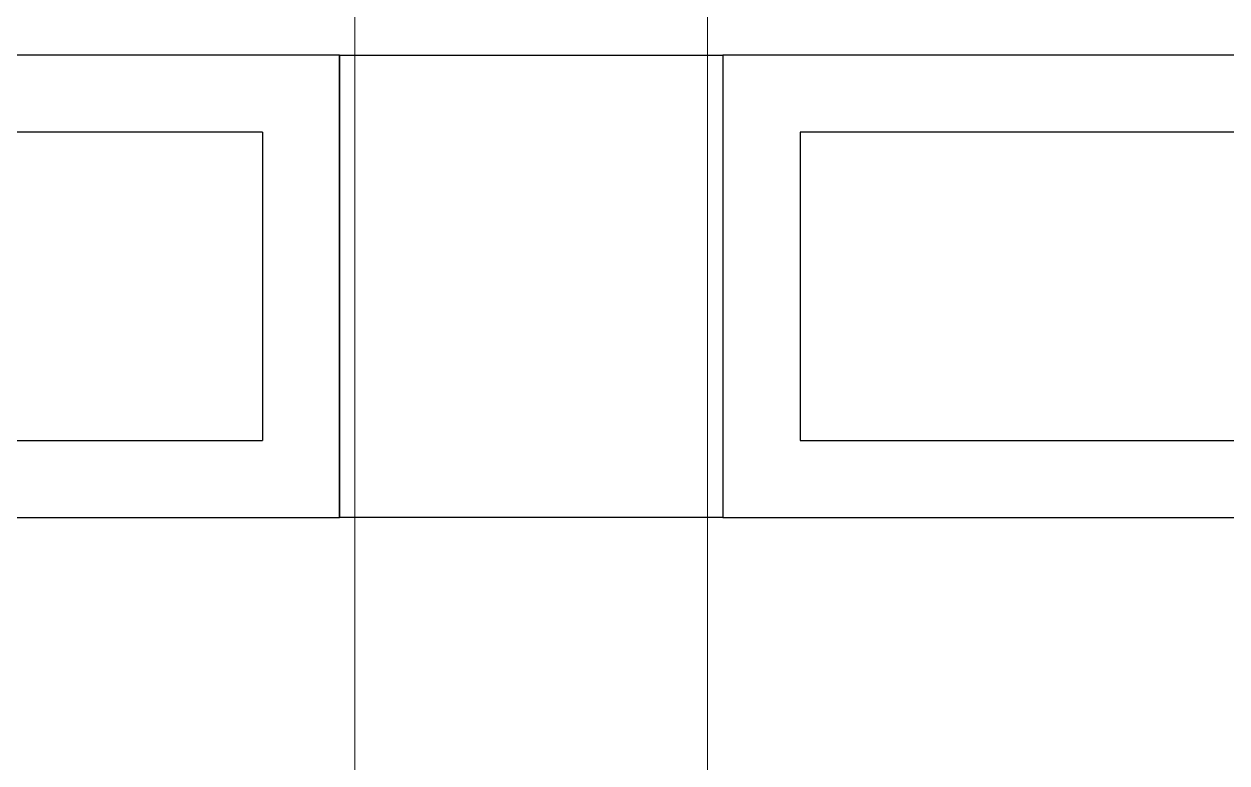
# Model space of a CAD drawing. Header units: millimetres. Extents: x 28 to 201, y 462 to 575.
# Drawn here: x 122.9744 to 123.3647, y 560.786 to 561.0256 of the extents above; entities that cross this region are included whole.
import ezdxf

# ---------------------------------------------------------------- set-up
doc = ezdxf.new("R2010")
doc.units = ezdxf.units.MM
doc.layers.add('1- 3', color=3, linetype='Continuous')

# ---------------------------------------------------------------- blocks, each defined once
blk = doc.blocks.new('CTOBOM')
at = {"color": 0, "ltscale": 0.075}
for p, q in [((4.45685, 1.16547), (4.45685, -0.33516)), ((4.55685, -0.33516), (4.55685, 1.06547)), ((4.45685, -0.33516), (4.55685, -0.33516)), ((4.43185, -0.36016), (4.58185, -0.36016)), ((4.43185, -0.48458), (4.58185, -0.48458)), ((4.45685, -0.50958), (4.55685, -0.50958))]:
    blk.add_line(p, q, dxfattribs=at)
at = {"color": 0, "lineweight": 20}
for p, q in [((4.40319, -0.36516), (5.49188, -0.36516)), ((4.40319, -0.47958), (5.49188, -0.47958))]:
    blk.add_line(p, q, dxfattribs=at)
at = {"color": 0, "ltscale": 0.075}
for points in [[(9.23185, -0.31329), (9.23044, 2.47945), (4.43185, 1.19047), (4.43185, -0.36016)], [(4.58185, -0.36016), (4.58185, 1.04047), (9.08044, 2.32945), (9.08185, -0.31329)], [(4.43185, -0.48458), (4.43185, -1.2922)], [(4.58185, -1.2922), (4.58185, -0.48458)], [(4.45685, -0.50958), (4.45685, -1.2672)], [(4.55685, -1.2672), (4.55685, -0.50958)]]:
    blk.add_lwpolyline(points, dxfattribs=at)
blk.add_lwpolyline([(4.43185, -0.36016), (4.58185, -0.36016), (4.58185, -0.48458), (4.43185, -0.48458)], close=True, dxfattribs=at)

msp = doc.modelspace()

# ---------------------------------------------------------------- block references
at = {"layer": '1- 3', "rotation": 270}
msp.add_blockref('CTOBOM', (123.56135, 565.44738), dxfattribs=at)

doc.saveas('drawing.dxf')
